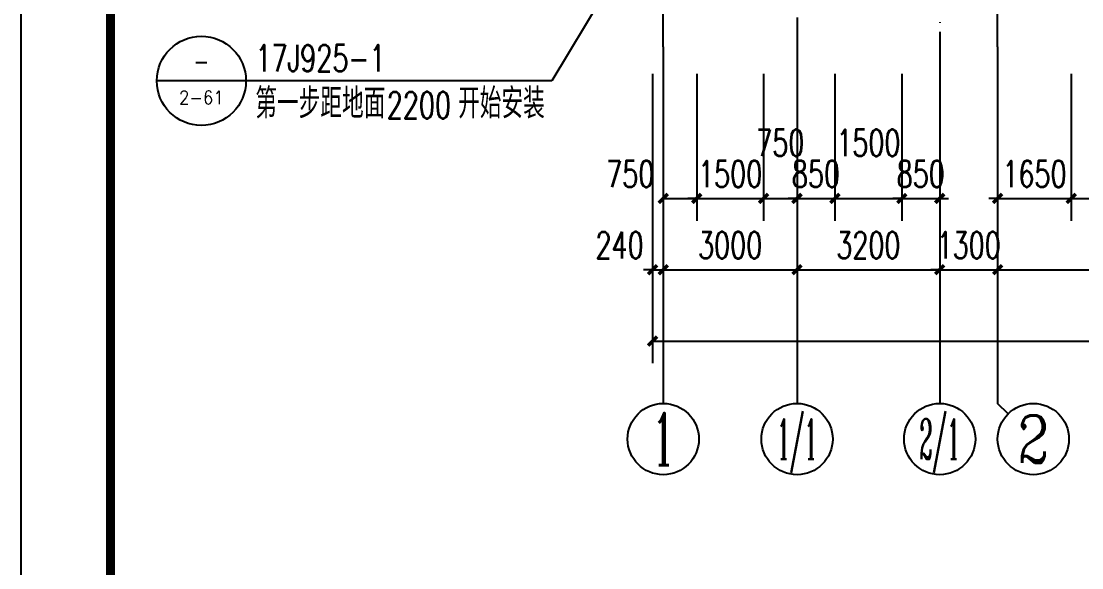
# Model space of a CAD drawing. Extents: x 14095202 to 14511487, y -1430609 to -90420.
# Drawn here: x 14387687 to 14411474, y -349410 to -337142 of the extents above; entities that cross this region are included whole.
import ezdxf
from ezdxf.enums import TextEntityAlignment as Align

# ---------------------------------------------------------------- set-up
doc = ezdxf.new("R2010")
doc.units = 0
doc.header["$LTSCALE"] = 1000
doc.header["$MEASUREMENT"] = 0
doc.linetypes.add('DOTE', pattern=[2.42, 2, -0.2, 0.02, -0.2])
for name, color, linetype in [('AXIS', 3, 'Continuous'), ('AXIS_TEXT', 7, 'Continuous'), ('DIM_LEAD', 3, 'Continuous'), ('DOTE', 1, 'DOTE'), ('PUB_DIM', 3, 'Continuous'), ('PUB_TEXT', 7, 'Continuous'), ('TK', 4, 'Continuous')]:
    doc.layers.add(name, color=color, linetype=linetype)
doc.styles.add('_TCH_AXIS', font='COMPLEX', dxfattribs={"bigfont": 'GBCBIG'})
doc.styles.add('_TCH_DIM', font='SIMPLEX', dxfattribs={"bigfont": 'GBCBIG'})
doc.styles.add('_TCH_DIM_T3', font='SIMPLEX', dxfattribs={"width": 0.705882, "bigfont": 'GBCBIG'})
doc.styles.add('COMPLEX', font='COMPLEX')
doc.dimstyles.new('_TCH_ARCH&&200', dxfattribs={"dimtxt": 595, "dimasz": 200, "dimexe": 500, "dimexo": 600, "dimgap": 252.5, "dimtad": 1, "dimdec": 0, "dimzin": 0, "dimdsep": 46, "dimtxsty": '_TCH_DIM_T3', "dimblk": 'ARCHTICK', "dimcen": 0.09, "dimclrt": 7, "dimazin": 2, "dimtfac": 1, "dimtdec": 0, "dimtix": 1, "dimtmove": 2, "dimatfit": 3, "dimfxl": 0, "dimtolj": 1, "dimtzin": 0, "dimarcsym": 0})

# ---------------------------------------------------------------- blocks, each defined once
blk = doc.blocks.new('GeYuanFrame_78234766', base_point=(20.09, 4.53))
at = {"layer": 'TK'}
blk.add_lwpolyline([(20.09, 4.53), (20.09, 598.53), (1071.09, 598.53), (1071.09, 4.53)], close=True, dxfattribs=at)
at = {"layer": 'TK', "const_width": 1}
blk.add_lwpolyline([(45.09, 588.53), (1061.09, 588.53), (1061.09, 14.53), (45.09, 14.53)], close=True, dxfattribs=at)
blk = doc.blocks.new('_AXISO')
blk.add_circle((0, 0), 0.5)
at = {"layer": 'AXIS_TEXT', "style": 'COMPLEX', "width": 1.041667}
blk.add_attdef('A', text='', height=0.56, dxfattribs=at).set_placement((-0.25, -0.28), (0.25, -0.28), align=Align.FIT)
blk = doc.blocks.new('_ArchTick')
at = {"color": 0, "linetype": 'ByBlock', "const_width": 0.4}
blk.add_lwpolyline([(-0.5, -0.5), (0.5, 0.5)], dxfattribs=at)
blk = doc.blocks.new('*D59')
at = {"layer": 'AXIS', "color": 0, "lineweight": -2}
for p, q in [((14401847, -338320), (14401847, -344820)), ((14492327, -338320), (14492327, -344820)), ((14401847, -344320), (14492327, -344320))]:
    blk.add_line(p, q, dxfattribs=at)
at = {"layer": 'Defpoints', "color": 0}
for p in [(14401847, -337720), (14492327, -337720), (14492327, -344320)]:
    blk.add_point(p, dxfattribs=at)
at = {"layer": 'AXIS', "color": 0, "lineweight": -2, "xscale": 200, "yscale": 200, "zscale": 200, "rotation": 180}
blk.add_blockref('_ArchTick', (14401847, -344320), dxfattribs=at)
at = {"layer": 'AXIS', "color": 0, "lineweight": -2, "xscale": 200, "yscale": 200, "zscale": 200}
blk.add_blockref('_ArchTick', (14492327, -344320), dxfattribs=at)
at = {"layer": 'AXIS', "color": 7, "insert": (14447087, -343770), "char_height": 595, "attachment_point": 5, "style": '_TCH_DIM_T3'}
blk.add_mtext('\\A1;90480', dxfattribs=at)
blk = doc.blocks.new('*D60')
at = {"layer": 'AXIS', "color": 0, "lineweight": -2}
for p, q in [((14401847, -338320), (14401847, -343220)), ((14402087, -338320), (14402087, -343220)), ((14401847, -342720), (14401647, -342720)), ((14401847, -342720), (14402087, -342720)), ((14402087, -342720), (14402287, -342720))]:
    blk.add_line(p, q, dxfattribs=at)
at = {"layer": 'Defpoints', "color": 0}
for p in [(14401847, -337720), (14402087, -337720), (14402087, -342720)]:
    blk.add_point(p, dxfattribs=at)
at = {"layer": 'AXIS', "color": 0, "lineweight": -2, "xscale": 200, "yscale": 200, "zscale": 200}
blk.add_blockref('_ArchTick', (14401847, -342720), dxfattribs=at)
at = {"layer": 'AXIS', "color": 0, "lineweight": -2, "xscale": 200, "yscale": 200, "zscale": 200, "rotation": 180}
blk.add_blockref('_ArchTick', (14402087, -342720), dxfattribs=at)
at = {"layer": 'AXIS', "color": 7, "insert": (14401107, -342170), "char_height": 595, "attachment_point": 5, "style": '_TCH_DIM_T3'}
blk.add_mtext('\\A1;240', dxfattribs=at)
blk = doc.blocks.new('*D61')
at = {"layer": 'AXIS', "color": 0, "lineweight": -2}
for p, q in [((14402087, -338320), (14402087, -343220)), ((14405087, -338320), (14405087, -343220)), ((14402087, -342720), (14405087, -342720))]:
    blk.add_line(p, q, dxfattribs=at)
at = {"layer": 'Defpoints', "color": 0}
for p in [(14402087, -337720), (14405087, -337720), (14405087, -342720)]:
    blk.add_point(p, dxfattribs=at)
at = {"layer": 'AXIS', "color": 0, "lineweight": -2, "xscale": 200, "yscale": 200, "zscale": 200, "rotation": 180}
blk.add_blockref('_ArchTick', (14402087, -342720), dxfattribs=at)
at = {"layer": 'AXIS', "color": 0, "lineweight": -2, "xscale": 200, "yscale": 200, "zscale": 200}
blk.add_blockref('_ArchTick', (14405087, -342720), dxfattribs=at)
at = {"layer": 'AXIS', "color": 7, "insert": (14403587, -342170), "char_height": 595, "attachment_point": 5, "style": '_TCH_DIM_T3'}
blk.add_mtext('\\A1;3000', dxfattribs=at)
blk = doc.blocks.new('*D62')
at = {"layer": 'AXIS', "color": 0, "lineweight": -2}
for p, q in [((14405087, -338320), (14405087, -343220)), ((14408287, -338320), (14408287, -343220)), ((14405087, -342720), (14408287, -342720))]:
    blk.add_line(p, q, dxfattribs=at)
at = {"layer": 'Defpoints', "color": 0}
for p in [(14405087, -337720), (14408287, -337720), (14408287, -342720)]:
    blk.add_point(p, dxfattribs=at)
at = {"layer": 'AXIS', "color": 0, "lineweight": -2, "xscale": 200, "yscale": 200, "zscale": 200, "rotation": 180}
blk.add_blockref('_ArchTick', (14405087, -342720), dxfattribs=at)
at = {"layer": 'AXIS', "color": 0, "lineweight": -2, "xscale": 200, "yscale": 200, "zscale": 200}
blk.add_blockref('_ArchTick', (14408287, -342720), dxfattribs=at)
at = {"layer": 'AXIS', "color": 7, "insert": (14406687, -342170), "char_height": 595, "attachment_point": 5, "style": '_TCH_DIM_T3'}
blk.add_mtext('\\A1;3200', dxfattribs=at)
blk = doc.blocks.new('*D63')
at = {"layer": 'AXIS', "color": 0, "lineweight": -2}
for p, q in [((14408287, -338320), (14408287, -343220)), ((14409587, -338320), (14409587, -343220)), ((14408287, -342720), (14408087, -342720)), ((14408287, -342720), (14409587, -342720)), ((14409587, -342720), (14409787, -342720))]:
    blk.add_line(p, q, dxfattribs=at)
at = {"layer": 'Defpoints', "color": 0}
for p in [(14408287, -337720), (14409587, -337720), (14409587, -342720)]:
    blk.add_point(p, dxfattribs=at)
at = {"layer": 'AXIS', "color": 0, "lineweight": -2, "xscale": 200, "yscale": 200, "zscale": 200}
blk.add_blockref('_ArchTick', (14408287, -342720), dxfattribs=at)
at = {"layer": 'AXIS', "color": 0, "lineweight": -2, "xscale": 200, "yscale": 200, "zscale": 200, "rotation": 180}
blk.add_blockref('_ArchTick', (14409587, -342720), dxfattribs=at)
at = {"layer": 'AXIS', "color": 7, "insert": (14408937, -342170), "char_height": 595, "attachment_point": 5, "style": '_TCH_DIM_T3'}
blk.add_mtext('\\A1;1300', dxfattribs=at)
blk = doc.blocks.new('*D64')
at = {"layer": 'AXIS', "color": 0, "lineweight": -2}
for p, q in [((14409587, -338320), (14409587, -343220)), ((14417087, -338320), (14417087, -343220)), ((14409587, -342720), (14417087, -342720))]:
    blk.add_line(p, q, dxfattribs=at)
at = {"layer": 'Defpoints', "color": 0}
for p in [(14409587, -337720), (14417087, -337720), (14417087, -342720)]:
    blk.add_point(p, dxfattribs=at)
at = {"layer": 'AXIS', "color": 0, "lineweight": -2, "xscale": 200, "yscale": 200, "zscale": 200, "rotation": 180}
blk.add_blockref('_ArchTick', (14409587, -342720), dxfattribs=at)
at = {"layer": 'AXIS', "color": 0, "lineweight": -2, "xscale": 200, "yscale": 200, "zscale": 200}
blk.add_blockref('_ArchTick', (14417087, -342720), dxfattribs=at)
at = {"layer": 'AXIS', "color": 7, "insert": (14413337, -342170), "char_height": 595, "attachment_point": 5, "style": '_TCH_DIM_T3'}
blk.add_mtext('\\A1;7500', dxfattribs=at)
blk = doc.blocks.new('*D177')
at = {"layer": 'Defpoints', "color": 0}
for p in [(14402087, -337720), (14402837, -337720), (14402837, -341120)]:
    blk.add_point(p, dxfattribs=at)
at = {"layer": 'PUB_DIM', "color": 0, "lineweight": -2}
for p, q in [((14402087, -338320), (14402087, -341620)), ((14402837, -338320), (14402837, -341620)), ((14402087, -341120), (14402837, -341120))]:
    blk.add_line(p, q, dxfattribs=at)
at = {"layer": 'PUB_DIM', "color": 0, "lineweight": -2, "xscale": 200, "yscale": 200, "zscale": 200, "rotation": 180}
blk.add_blockref('_ArchTick', (14402087, -341120), dxfattribs=at)
at = {"layer": 'PUB_DIM', "color": 0, "lineweight": -2, "xscale": 200, "yscale": 200, "zscale": 200}
blk.add_blockref('_ArchTick', (14402837, -341120), dxfattribs=at)
at = {"layer": 'PUB_DIM', "color": 7, "insert": (14401347, -340570), "char_height": 595, "attachment_point": 5, "style": '_TCH_DIM_T3'}
blk.add_mtext('\\A1;750', dxfattribs=at)
blk = doc.blocks.new('*D178')
at = {"layer": 'Defpoints', "color": 0}
for p in [(14402837, -337720), (14404337, -337720), (14404337, -341120)]:
    blk.add_point(p, dxfattribs=at)
at = {"layer": 'PUB_DIM', "color": 0, "lineweight": -2}
for p, q in [((14402837, -338320), (14402837, -341620)), ((14404337, -338320), (14404337, -341620)), ((14402837, -341120), (14402637, -341120)), ((14402837, -341120), (14404337, -341120)), ((14404337, -341120), (14404537, -341120))]:
    blk.add_line(p, q, dxfattribs=at)
at = {"layer": 'PUB_DIM', "color": 0, "lineweight": -2, "xscale": 200, "yscale": 200, "zscale": 200}
blk.add_blockref('_ArchTick', (14402837, -341120), dxfattribs=at)
at = {"layer": 'PUB_DIM', "color": 0, "lineweight": -2, "xscale": 200, "yscale": 200, "zscale": 200, "rotation": 180}
blk.add_blockref('_ArchTick', (14404337, -341120), dxfattribs=at)
at = {"layer": 'PUB_DIM', "color": 7, "insert": (14403587, -340570), "char_height": 595, "attachment_point": 5, "style": '_TCH_DIM_T3'}
blk.add_mtext('\\A1;1500', dxfattribs=at)
blk = doc.blocks.new('*D179')
at = {"layer": 'Defpoints', "color": 0}
for p in [(14404337, -337720), (14405087, -337720), (14405087, -341120)]:
    blk.add_point(p, dxfattribs=at)
at = {"layer": 'PUB_DIM', "color": 0, "lineweight": -2}
for p, q in [((14404337, -338320), (14404337, -341620)), ((14405087, -338320), (14405087, -341620)), ((14404337, -341120), (14405087, -341120))]:
    blk.add_line(p, q, dxfattribs=at)
at = {"layer": 'PUB_DIM', "color": 0, "lineweight": -2, "xscale": 200, "yscale": 200, "zscale": 200, "rotation": 180}
blk.add_blockref('_ArchTick', (14404337, -341120), dxfattribs=at)
at = {"layer": 'PUB_DIM', "color": 0, "lineweight": -2, "xscale": 200, "yscale": 200, "zscale": 200}
blk.add_blockref('_ArchTick', (14405087, -341120), dxfattribs=at)
at = {"layer": 'PUB_DIM', "color": 7, "insert": (14404712, -339870), "char_height": 595, "attachment_point": 5, "style": '_TCH_DIM_T3'}
blk.add_mtext('\\A1;750', dxfattribs=at)
blk = doc.blocks.new('*D180')
at = {"layer": 'Defpoints', "color": 0}
for p in [(14405087, -337720), (14405937, -337720), (14405937, -341120)]:
    blk.add_point(p, dxfattribs=at)
at = {"layer": 'PUB_DIM', "color": 0, "lineweight": -2}
for p, q in [((14405087, -338320), (14405087, -341620)), ((14405937, -338320), (14405937, -341620)), ((14405087, -341120), (14404887, -341120)), ((14405087, -341120), (14405937, -341120)), ((14405937, -341120), (14406137, -341120))]:
    blk.add_line(p, q, dxfattribs=at)
at = {"layer": 'PUB_DIM', "color": 0, "lineweight": -2, "xscale": 200, "yscale": 200, "zscale": 200}
blk.add_blockref('_ArchTick', (14405087, -341120), dxfattribs=at)
at = {"layer": 'PUB_DIM', "color": 0, "lineweight": -2, "xscale": 200, "yscale": 200, "zscale": 200, "rotation": 180}
blk.add_blockref('_ArchTick', (14405937, -341120), dxfattribs=at)
at = {"layer": 'PUB_DIM', "color": 7, "insert": (14405512, -340570), "char_height": 595, "attachment_point": 5, "style": '_TCH_DIM_T3'}
blk.add_mtext('\\A1;850', dxfattribs=at)
blk = doc.blocks.new('*D181')
at = {"layer": 'Defpoints', "color": 0}
for p in [(14405937, -337720), (14407437, -337720), (14407437, -341120)]:
    blk.add_point(p, dxfattribs=at)
at = {"layer": 'PUB_DIM', "color": 0, "lineweight": -2}
for p, q in [((14405937, -338320), (14405937, -341620)), ((14407437, -338320), (14407437, -341620)), ((14405937, -341120), (14407437, -341120))]:
    blk.add_line(p, q, dxfattribs=at)
at = {"layer": 'PUB_DIM', "color": 0, "lineweight": -2, "xscale": 200, "yscale": 200, "zscale": 200, "rotation": 180}
blk.add_blockref('_ArchTick', (14405937, -341120), dxfattribs=at)
at = {"layer": 'PUB_DIM', "color": 0, "lineweight": -2, "xscale": 200, "yscale": 200, "zscale": 200}
blk.add_blockref('_ArchTick', (14407437, -341120), dxfattribs=at)
at = {"layer": 'PUB_DIM', "color": 7, "insert": (14406687, -339870), "char_height": 595, "attachment_point": 5, "style": '_TCH_DIM_T3'}
blk.add_mtext('\\A1;1500', dxfattribs=at)
blk = doc.blocks.new('*D182')
at = {"layer": 'Defpoints', "color": 0}
for p in [(14407437, -337720), (14408287, -337720), (14408287, -341120)]:
    blk.add_point(p, dxfattribs=at)
at = {"layer": 'PUB_DIM', "color": 0, "lineweight": -2}
for p, q in [((14407437, -338320), (14407437, -341620)), ((14408287, -338320), (14408287, -341620)), ((14407437, -341120), (14407237, -341120)), ((14407437, -341120), (14408287, -341120)), ((14408287, -341120), (14408487, -341120))]:
    blk.add_line(p, q, dxfattribs=at)
at = {"layer": 'PUB_DIM', "color": 0, "lineweight": -2, "xscale": 200, "yscale": 200, "zscale": 200}
blk.add_blockref('_ArchTick', (14407437, -341120), dxfattribs=at)
at = {"layer": 'PUB_DIM', "color": 0, "lineweight": -2, "xscale": 200, "yscale": 200, "zscale": 200, "rotation": 180}
blk.add_blockref('_ArchTick', (14408287, -341120), dxfattribs=at)
at = {"layer": 'PUB_DIM', "color": 7, "insert": (14407862, -340570), "char_height": 595, "attachment_point": 5, "style": '_TCH_DIM_T3'}
blk.add_mtext('\\A1;850', dxfattribs=at)
blk = doc.blocks.new('*D183')
at = {"layer": 'Defpoints', "color": 0}
for p in [(14409587, -337720), (14411237, -337720), (14411237, -341120)]:
    blk.add_point(p, dxfattribs=at)
at = {"layer": 'PUB_DIM', "color": 0, "lineweight": -2}
for p, q in [((14409587, -338320), (14409587, -341620)), ((14411237, -338320), (14411237, -341620)), ((14409587, -341120), (14409387, -341120)), ((14409587, -341120), (14411237, -341120)), ((14411237, -341120), (14411437, -341120))]:
    blk.add_line(p, q, dxfattribs=at)
at = {"layer": 'PUB_DIM', "color": 0, "lineweight": -2, "xscale": 200, "yscale": 200, "zscale": 200}
blk.add_blockref('_ArchTick', (14409587, -341120), dxfattribs=at)
at = {"layer": 'PUB_DIM', "color": 0, "lineweight": -2, "xscale": 200, "yscale": 200, "zscale": 200, "rotation": 180}
blk.add_blockref('_ArchTick', (14411237, -341120), dxfattribs=at)
at = {"layer": 'PUB_DIM', "color": 7, "insert": (14410412, -340570), "char_height": 595, "attachment_point": 5, "style": '_TCH_DIM_T3'}
blk.add_mtext('\\A1;1650', dxfattribs=at)
blk = doc.blocks.new('*D184')
at = {"layer": 'Defpoints', "color": 0}
for p in [(14411237, -337720), (14415437, -337720), (14415437, -341120)]:
    blk.add_point(p, dxfattribs=at)
at = {"layer": 'PUB_DIM', "color": 0, "lineweight": -2}
for p, q in [((14411237, -338320), (14411237, -341620)), ((14415437, -338320), (14415437, -341620)), ((14411237, -341120), (14415437, -341120))]:
    blk.add_line(p, q, dxfattribs=at)
at = {"layer": 'PUB_DIM', "color": 0, "lineweight": -2, "xscale": 200, "yscale": 200, "zscale": 200, "rotation": 180}
blk.add_blockref('_ArchTick', (14411237, -341120), dxfattribs=at)
at = {"layer": 'PUB_DIM', "color": 0, "lineweight": -2, "xscale": 200, "yscale": 200, "zscale": 200}
blk.add_blockref('_ArchTick', (14415437, -341120), dxfattribs=at)
at = {"layer": 'PUB_DIM', "color": 7, "insert": (14413337, -340570), "char_height": 595, "attachment_point": 5, "style": '_TCH_DIM_T3'}
blk.add_mtext('\\A1;4200', dxfattribs=at)

msp = doc.modelspace()

# ---------------------------------------------------------------- linework, layer by layer
at = {"layer": 'AXIS'}
for p, q in [((14402086.9, -337720.3), (14402086.9, -345720.3)), ((14405086.9, -337720.3), (14405086.9, -345720.3)), ((14408286.9, -337720.3), (14408286.9, -345720.3)), ((14409586.9, -337720.3), (14409586.9, -345720.3)), ((14409821.2, -345954.7), (14409586.9, -345720.3))]:
    msp.add_line(p, q, dxfattribs=at)
at = {"layer": 'DIM_LEAD'}
for p, q in [((14401573.7, -335174.8), (14399586.9, -338480.3)), ((14392727.3, -338480.3), (14390727.3, -338480.3)), ((14399586.9, -338480.3), (14392727.3, -338480.3))]:
    msp.add_line(p, q, dxfattribs=at)
msp.add_circle((14391727.3, -338480.3), 1000, dxfattribs=at)
at = {"layer": 'DOTE'}
for p, q in [((14402086.9, -337720.3), (14402086.9, -205720.3)), ((14409586.9, -337720.3), (14409586.9, -205720.3)), ((14408286.9, -330120.3), (14408286.9, -337720.3)), ((14405086.9, -332220.3), (14405086.9, -337720.3))]:
    msp.add_line(p, q, dxfattribs=at)

# ---------------------------------------------------------------- block references
at = {"xscale": 200, "yscale": 200, "zscale": 200, "rotation": 270}
msp.add_blockref('GeYuanFrame_78234766', (14387686.9, -172120.3), dxfattribs=at)
at = {"layer": 'AXIS'}
ref = msp.add_blockref('_AXISO', (14402086.9, -346520.3), dxfattribs=dict(at, xscale=1600, yscale=1600, zscale=1600))
ref.add_attrib('A', '1', dxfattribs={"layer": 'AXIS_TEXT', "ltscale": 0.5, "height": 1176.5, "style": '_TCH_AXIS'}).set_placement((14401834.7, -347108.6), (14402339, -347108.6), align=Align.FIT)
ref = msp.add_blockref('_AXISO', (14405086.9, -346520.3), dxfattribs=dict(at, xscale=1600, yscale=1600, zscale=1600))
ref.add_attrib('A', '1/1', dxfattribs={"layer": 'AXIS_TEXT', "ltscale": 0.5, "height": 905.1, "style": '_TCH_AXIS', "width": 0.456522}).set_placement((14404634.3, -346972.9), (14405539.4, -346972.9), align=Align.FIT)
ref = msp.add_blockref('_AXISO', (14408286.9, -346520.3), dxfattribs=dict(at, xscale=1600, yscale=1600, zscale=1600))
ref.add_attrib('A', '2/1', dxfattribs={"layer": 'AXIS_TEXT', "ltscale": 0.5, "height": 905.1, "style": '_TCH_AXIS', "width": 0.411765}).set_placement((14407834.3, -346972.9), (14408739.4, -346972.9), align=Align.FIT)
ref = msp.add_blockref('_AXISO', (14410386.9, -346520.3), dxfattribs=dict(at, xscale=1600, yscale=1600, zscale=1600))
ref.add_attrib('A', '2', dxfattribs={"layer": 'AXIS_TEXT', "ltscale": 0.5, "height": 1065, "style": '_TCH_AXIS'}).set_placement((14410031.8, -347052.9), (14410741.9, -347052.9), align=Align.FIT)

# ---------------------------------------------------------------- texts
at = {"layer": 'PUB_TEXT', "style": '_TCH_DIM', "width": 0.705882}
for s, p in [('17J925-1', (14392937.3, -338270.3)), ('2200', (14395886.2, -339323.3))]:
    msp.add_text(s, height=595, dxfattribs=at).set_placement(p)
at = {"layer": 'PUB_TEXT', "style": '_TCH_DIM', "width": 0.777778}
msp.add_text('-', height=522, dxfattribs=at).set_placement((14391553.3, -338295.3), (14391901.3, -338295.3), align=Align.FIT)
at = {"layer": 'PUB_TEXT', "style": '_TCH_DIM'}
msp.add_text('2-61', height=297.49, dxfattribs=at).set_placement((14391224.4, -339004.6), (14392230.2, -339004.6), align=Align.FIT)
for s, p in [('第一步距地面', (14392937.3, -339323.3)), ('开始安装', (14397486.2, -339323.3))]:
    msp.add_text(s, height=675.18, dxfattribs=at).set_placement(p)

# ---------------------------------------------------------------- dimensions: what is measured, and where the dimension line sits
at = {"layer": 'AXIS'}
dim = msp.add_linear_dim(base=(14402086.9, -342720.3), p1=(14401846.9, -337720.3), p2=(14402086.9, -337720.3), angle=0, text='240', dimstyle='_TCH_ARCH&&200', dxfattribs=at)
dim.commit()
dim.dimension.update_dxf_attribs({"geometry": '*D60', "text_midpoint": (14401106.9, -342170.3), "dimtype": 161})
for p1, p2, distance, text, picture, middle in [((14401846.9, -337720.3), (14492326.9, -337720.3), -6600, '90480', '*D59', (14447086.9, -343770.3)), ((14402086.9, -337720.3), (14405086.9, -337720.3), -5000, '3000', '*D61', (14403586.9, -342170.3)), ((14405086.9, -337720.3), (14408286.9, -337720.3), -5000, '3200', '*D62', (14406686.9, -342170.3)), ((14408286.9, -337720.3), (14409586.9, -337720.3), -5000, '1300', '*D63', (14408936.9, -342170.3)), ((14409586.9, -337720.3), (14417086.9, -337720.3), -5000, '7500', '*D64', (14413336.9, -342170.3))]:
    dim = msp.add_aligned_dim(p1=p1, p2=p2, distance=distance, text=text, dimstyle='_TCH_ARCH&&200', dxfattribs=at)
    dim.commit()
    dim.dimension.update_dxf_attribs({"geometry": picture, "text_midpoint": middle})
at = {"layer": 'PUB_DIM'}
for base, p1, p2, text, picture, middle in [((14402836.9, -341120.3), (14402086.9, -337720.3), (14402836.9, -337720.3), '750', '*D177', (14401346.9, -340570.3)), ((14405086.9, -341120.3), (14404336.9, -337720.3), (14405086.9, -337720.3), '750', '*D179', (14404711.9, -339870.3)), ((14407436.9, -341120.3), (14405936.9, -337720.3), (14407436.9, -337720.3), '1500', '*D181', (14406686.9, -339870.3))]:
    dim = msp.add_linear_dim(base=base, p1=p1, p2=p2, angle=360, text=text, dimstyle='_TCH_ARCH&&200', dxfattribs=at)
    dim.commit()
    dim.dimension.update_dxf_attribs({"geometry": picture, "text_midpoint": middle, "dimtype": 161})
for p1, p2, text, picture, middle in [((14402836.9, -337720.3), (14404336.9, -337720.3), '1500', '*D178', (14403586.9, -340570.3)), ((14405086.9, -337720.3), (14405936.9, -337720.3), '850', '*D180', (14405511.9, -340570.3)), ((14407436.9, -337720.3), (14408286.9, -337720.3), '850', '*D182', (14407861.9, -340570.3)), ((14409586.9, -337720.3), (14411236.9, -337720.3), '1650', '*D183', (14410411.9, -340570.3)), ((14411236.9, -337720.3), (14415436.9, -337720.3), '4200', '*D184', (14413336.9, -340570.3))]:
    dim = msp.add_aligned_dim(p1=p1, p2=p2, distance=-3400, text=text, dimstyle='_TCH_ARCH&&200', dxfattribs=at)
    dim.commit()
    dim.dimension.update_dxf_attribs({"geometry": picture, "text_midpoint": middle})

doc.saveas('drawing.dxf')
